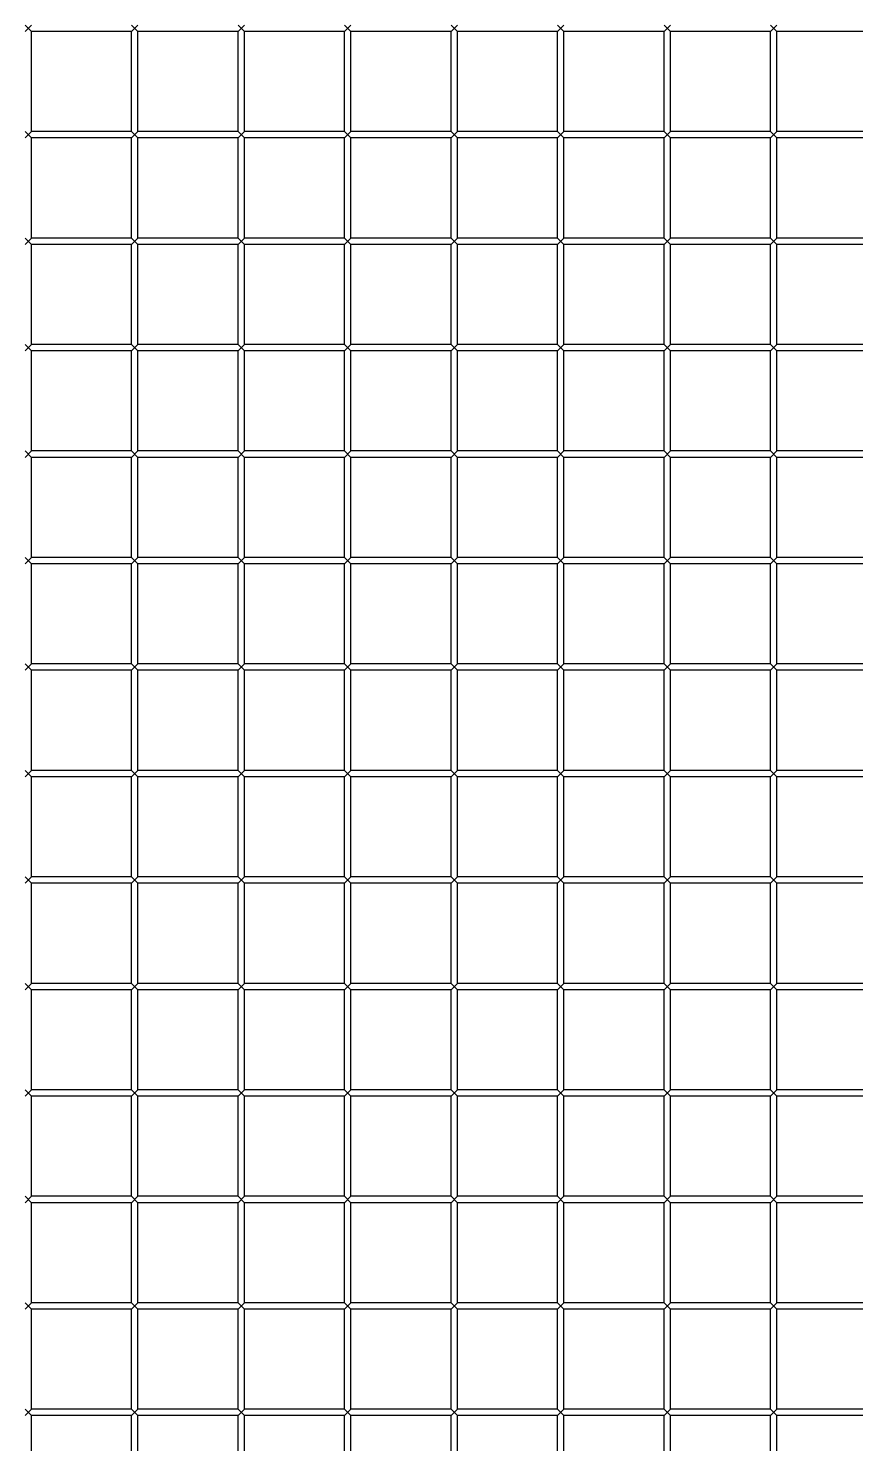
# Model space of a CAD drawing. Header units: millimetres. Extents: x -198529 to 244266, y -64 to 158464.
# Drawn here: x -144853 to -144464, y 95142 to 95807 of the extents above; entities that cross this region are included whole.
import ezdxf

# ---------------------------------------------------------------- set-up
doc = ezdxf.new("R2010")
doc.units = ezdxf.units.MM
doc.layers.add('0-DCC', color=30, linetype='Continuous')

# ---------------------------------------------------------------- blocks, each defined once
blk = doc.blocks.new('DCC2850x2600(左)')
at = {"color": 0, "linetype": 'Continuous'}
for p, q in [((49363.5, -73206.48), (49366.5, -73203.48)), ((49363.5, -73203.48), (49366.5, -73206.48)), ((49366.5, -73253.48), (49366.5, -73206.48)), ((49413.5, -73206.48), (49366.5, -73206.48)), ((49413.5, -73206.48), (49416.5, -73203.48)), ((49413.5, -73203.48), (49416.5, -73206.48)), ((49413.5, -73253.48), (49413.5, -73206.48)), ((49416.5, -73253.48), (49416.5, -73206.48)), ((49463.5, -73206.48), (49416.5, -73206.48)), ((49463.5, -73206.48), (49466.5, -73203.48)), ((49463.5, -73203.48), (49466.5, -73206.48)), ((49463.5, -73253.48), (49463.5, -73206.48)), ((49466.5, -73253.48), (49466.5, -73206.48)), ((49513.5, -73206.48), (49466.5, -73206.48)), ((49513.5, -73206.48), (49516.5, -73203.48)), ((49513.5, -73203.48), (49516.5, -73206.48)), ((49513.5, -73253.48), (49513.5, -73206.48)), ((49516.5, -73253.48), (49516.5, -73206.48)), ((49563.5, -73206.48), (49516.5, -73206.48)), ((49563.5, -73206.48), (49566.5, -73203.48)), ((49563.5, -73203.48), (49566.5, -73206.48)), ((49563.5, -73253.48), (49563.5, -73206.48)), ((49566.5, -73253.48), (49566.5, -73206.48)), ((49613.5, -73206.48), (49566.5, -73206.48)), ((49613.5, -73206.48), (49616.5, -73203.48)), ((49613.5, -73203.48), (49616.5, -73206.48)), ((49613.5, -73253.48), (49613.5, -73206.48)), ((49616.5, -73253.48), (49616.5, -73206.48)), ((49663.5, -73206.48), (49616.5, -73206.48)), ((49663.5, -73206.48), (49666.5, -73203.48)), ((49663.5, -73203.48), (49666.5, -73206.48)), ((49663.5, -73253.48), (49663.5, -73206.48)), ((49666.5, -73253.48), (49666.5, -73206.48)), ((49713.5, -73206.48), (49666.5, -73206.48)), ((49713.5, -73206.48), (49716.5, -73203.48)), ((49713.5, -73203.48), (49716.5, -73206.48)), ((49713.5, -73253.48), (49713.5, -73206.48)), ((49716.5, -73253.48), (49716.5, -73206.48)), ((49763.5, -73206.48), (49716.5, -73206.48)), ((49363.5, -73256.48), (49366.5, -73253.48)), ((49363.5, -73253.48), (49366.5, -73256.48)), ((49413.5, -73253.48), (49366.5, -73253.48)), ((49413.5, -73256.48), (49416.5, -73253.48)), ((49413.5, -73253.48), (49416.5, -73256.48)), ((49463.5, -73253.48), (49416.5, -73253.48)), ((49463.5, -73256.48), (49466.5, -73253.48)), ((49463.5, -73253.48), (49466.5, -73256.48)), ((49513.5, -73253.48), (49466.5, -73253.48)), ((49513.5, -73256.48), (49516.5, -73253.48)), ((49513.5, -73253.48), (49516.5, -73256.48)), ((49563.5, -73253.48), (49516.5, -73253.48)), ((49563.5, -73256.48), (49566.5, -73253.48)), ((49563.5, -73253.48), (49566.5, -73256.48)), ((49613.5, -73253.48), (49566.5, -73253.48)), ((49613.5, -73256.48), (49616.5, -73253.48)), ((49613.5, -73253.48), (49616.5, -73256.48)), ((49663.5, -73253.48), (49616.5, -73253.48)), ((49663.5, -73256.48), (49666.5, -73253.48)), ((49663.5, -73253.48), (49666.5, -73256.48)), ((49713.5, -73253.48), (49666.5, -73253.48)), ((49713.5, -73256.48), (49716.5, -73253.48)), ((49713.5, -73253.48), (49716.5, -73256.48)), ((49763.5, -73253.48), (49716.5, -73253.48)), ((49366.5, -73303.48), (49366.5, -73256.48)), ((49413.5, -73256.48), (49366.5, -73256.48)), ((49413.5, -73303.48), (49413.5, -73256.48)), ((49416.5, -73303.48), (49416.5, -73256.48)), ((49463.5, -73256.48), (49416.5, -73256.48)), ((49463.5, -73303.48), (49463.5, -73256.48)), ((49466.5, -73303.48), (49466.5, -73256.48)), ((49513.5, -73256.48), (49466.5, -73256.48)), ((49513.5, -73303.48), (49513.5, -73256.48)), ((49516.5, -73303.48), (49516.5, -73256.48)), ((49563.5, -73256.48), (49516.5, -73256.48)), ((49563.5, -73303.48), (49563.5, -73256.48)), ((49566.5, -73303.48), (49566.5, -73256.48)), ((49613.5, -73256.48), (49566.5, -73256.48)), ((49613.5, -73303.48), (49613.5, -73256.48)), ((49616.5, -73303.48), (49616.5, -73256.48)), ((49663.5, -73256.48), (49616.5, -73256.48)), ((49663.5, -73303.48), (49663.5, -73256.48)), ((49666.5, -73303.48), (49666.5, -73256.48)), ((49713.5, -73256.48), (49666.5, -73256.48)), ((49713.5, -73303.48), (49713.5, -73256.48)), ((49716.5, -73303.48), (49716.5, -73256.48)), ((49763.5, -73256.48), (49716.5, -73256.48)), ((49363.5, -73306.48), (49366.5, -73303.48)), ((49363.5, -73303.48), (49366.5, -73306.48)), ((49413.5, -73303.48), (49366.5, -73303.48)), ((49366.5, -73353.48), (49366.5, -73306.48)), ((49413.5, -73306.48), (49366.5, -73306.48)), ((49413.5, -73306.48), (49416.5, -73303.48)), ((49413.5, -73303.48), (49416.5, -73306.48)), ((49413.5, -73353.48), (49413.5, -73306.48)), ((49463.5, -73303.48), (49416.5, -73303.48)), ((49416.5, -73353.48), (49416.5, -73306.48)), ((49463.5, -73306.48), (49416.5, -73306.48)), ((49463.5, -73306.48), (49466.5, -73303.48)), ((49463.5, -73303.48), (49466.5, -73306.48)), ((49463.5, -73353.48), (49463.5, -73306.48)), ((49513.5, -73303.48), (49466.5, -73303.48)), ((49466.5, -73353.48), (49466.5, -73306.48)), ((49513.5, -73306.48), (49466.5, -73306.48)), ((49513.5, -73306.48), (49516.5, -73303.48)), ((49513.5, -73303.48), (49516.5, -73306.48)), ((49513.5, -73353.48), (49513.5, -73306.48)), ((49563.5, -73303.48), (49516.5, -73303.48)), ((49516.5, -73353.48), (49516.5, -73306.48)), ((49563.5, -73306.48), (49516.5, -73306.48)), ((49563.5, -73306.48), (49566.5, -73303.48)), ((49563.5, -73303.48), (49566.5, -73306.48)), ((49563.5, -73353.48), (49563.5, -73306.48)), ((49613.5, -73303.48), (49566.5, -73303.48)), ((49566.5, -73353.48), (49566.5, -73306.48)), ((49613.5, -73306.48), (49566.5, -73306.48)), ((49613.5, -73306.48), (49616.5, -73303.48)), ((49613.5, -73303.48), (49616.5, -73306.48)), ((49613.5, -73353.48), (49613.5, -73306.48)), ((49663.5, -73303.48), (49616.5, -73303.48)), ((49616.5, -73353.48), (49616.5, -73306.48)), ((49663.5, -73306.48), (49616.5, -73306.48)), ((49663.5, -73306.48), (49666.5, -73303.48)), ((49663.5, -73303.48), (49666.5, -73306.48)), ((49663.5, -73353.48), (49663.5, -73306.48)), ((49713.5, -73303.48), (49666.5, -73303.48)), ((49666.5, -73353.48), (49666.5, -73306.48)), ((49713.5, -73306.48), (49666.5, -73306.48)), ((49713.5, -73306.48), (49716.5, -73303.48)), ((49713.5, -73303.48), (49716.5, -73306.48)), ((49713.5, -73353.48), (49713.5, -73306.48)), ((49763.5, -73303.48), (49716.5, -73303.48)), ((49716.5, -73353.48), (49716.5, -73306.48)), ((49763.5, -73306.48), (49716.5, -73306.48)), ((49363.5, -73356.48), (49366.5, -73353.48)), ((49363.5, -73353.48), (49366.5, -73356.48)), ((49413.5, -73353.48), (49366.5, -73353.48)), ((49413.5, -73353.48), (49416.5, -73356.48)), ((49413.5, -73356.48), (49416.5, -73353.48)), ((49463.5, -73353.48), (49416.5, -73353.48)), ((49463.5, -73356.48), (49466.5, -73353.48)), ((49463.5, -73353.48), (49466.5, -73356.48)), ((49513.5, -73353.48), (49466.5, -73353.48)), ((49513.5, -73356.48), (49516.5, -73353.48)), ((49513.5, -73353.48), (49516.5, -73356.48)), ((49563.5, -73353.48), (49516.5, -73353.48)), ((49563.5, -73356.48), (49566.5, -73353.48)), ((49563.5, -73353.48), (49566.5, -73356.48)), ((49613.5, -73353.48), (49566.5, -73353.48)), ((49613.5, -73353.48), (49616.5, -73356.48)), ((49613.5, -73356.48), (49616.5, -73353.48)), ((49663.5, -73353.48), (49616.5, -73353.48)), ((49663.5, -73356.48), (49666.5, -73353.48)), ((49663.5, -73353.48), (49666.5, -73356.48)), ((49713.5, -73353.48), (49666.5, -73353.48)), ((49713.5, -73356.48), (49716.5, -73353.48)), ((49713.5, -73353.48), (49716.5, -73356.48)), ((49763.5, -73353.48), (49716.5, -73353.48)), ((49366.5, -73403.48), (49366.5, -73356.48)), ((49413.5, -73356.48), (49366.5, -73356.48)), ((49413.5, -73403.48), (49413.5, -73356.48)), ((49416.5, -73403.48), (49416.5, -73356.48)), ((49463.5, -73356.48), (49416.5, -73356.48)), ((49463.5, -73403.48), (49463.5, -73356.48)), ((49466.5, -73403.48), (49466.5, -73356.48)), ((49513.5, -73356.48), (49466.5, -73356.48)), ((49513.5, -73403.48), (49513.5, -73356.48)), ((49516.5, -73403.48), (49516.5, -73356.48)), ((49563.5, -73356.48), (49516.5, -73356.48)), ((49563.5, -73403.48), (49563.5, -73356.48)), ((49566.5, -73403.48), (49566.5, -73356.48)), ((49613.5, -73356.48), (49566.5, -73356.48)), ((49613.5, -73403.48), (49613.5, -73356.48)), ((49616.5, -73403.48), (49616.5, -73356.48)), ((49663.5, -73356.48), (49616.5, -73356.48)), ((49663.5, -73403.48), (49663.5, -73356.48)), ((49713.5, -73356.48), (49666.5, -73356.48)), ((49666.5, -73403.48), (49666.5, -73356.48)), ((49713.5, -73403.48), (49713.5, -73356.48)), ((49763.5, -73356.48), (49716.5, -73356.48)), ((49716.5, -73403.48), (49716.5, -73356.48)), ((49363.5, -73403.48), (49366.5, -73406.48)), ((49363.5, -73406.48), (49366.5, -73403.48)), ((49413.5, -73403.48), (49366.5, -73403.48)), ((49366.5, -73453.48), (49366.5, -73406.48)), ((49413.5, -73406.48), (49366.5, -73406.48)), ((49413.5, -73403.48), (49416.5, -73406.48)), ((49413.5, -73406.48), (49416.5, -73403.48)), ((49413.5, -73453.48), (49413.5, -73406.48)), ((49463.5, -73403.48), (49416.5, -73403.48)), ((49416.5, -73453.48), (49416.5, -73406.48)), ((49463.5, -73406.48), (49416.5, -73406.48)), ((49463.5, -73403.48), (49466.5, -73406.48)), ((49463.5, -73406.48), (49466.5, -73403.48)), ((49463.5, -73453.48), (49463.5, -73406.48)), ((49513.5, -73403.48), (49466.5, -73403.48)), ((49466.5, -73453.48), (49466.5, -73406.48)), ((49513.5, -73406.48), (49466.5, -73406.48)), ((49513.5, -73406.48), (49516.5, -73403.48)), ((49513.5, -73403.48), (49516.5, -73406.48)), ((49513.5, -73453.48), (49513.5, -73406.48)), ((49563.5, -73403.48), (49516.5, -73403.48)), ((49516.5, -73453.48), (49516.5, -73406.48)), ((49563.5, -73406.48), (49516.5, -73406.48)), ((49563.5, -73403.48), (49566.5, -73406.48)), ((49563.5, -73406.48), (49566.5, -73403.48)), ((49563.5, -73453.48), (49563.5, -73406.48)), ((49613.5, -73403.48), (49566.5, -73403.48)), ((49566.5, -73453.48), (49566.5, -73406.48)), ((49613.5, -73406.48), (49566.5, -73406.48)), ((49613.5, -73403.48), (49616.5, -73406.48)), ((49613.5, -73406.48), (49616.5, -73403.48)), ((49613.5, -73453.48), (49613.5, -73406.48)), ((49663.5, -73403.48), (49616.5, -73403.48)), ((49616.5, -73453.48), (49616.5, -73406.48)), ((49663.5, -73406.48), (49616.5, -73406.48)), ((49663.5, -73403.48), (49666.5, -73406.48)), ((49663.5, -73406.48), (49666.5, -73403.48)), ((49663.5, -73453.48), (49663.5, -73406.48)), ((49713.5, -73403.48), (49666.5, -73403.48)), ((49713.5, -73406.48), (49666.5, -73406.48)), ((49666.5, -73453.48), (49666.5, -73406.48)), ((49713.5, -73406.48), (49716.5, -73403.48)), ((49713.5, -73403.48), (49716.5, -73406.48)), ((49713.5, -73453.48), (49713.5, -73406.48)), ((49763.5, -73403.48), (49716.5, -73403.48)), ((49763.5, -73406.48), (49716.5, -73406.48)), ((49716.5, -73453.48), (49716.5, -73406.48)), ((49363.5, -73453.48), (49366.5, -73456.48)), ((49363.5, -73456.48), (49366.5, -73453.48)), ((49413.5, -73453.48), (49366.5, -73453.48)), ((49413.5, -73453.48), (49416.5, -73456.48)), ((49413.5, -73456.48), (49416.5, -73453.48)), ((49463.5, -73453.48), (49416.5, -73453.48)), ((49463.5, -73453.48), (49466.5, -73456.48)), ((49463.5, -73456.48), (49466.5, -73453.48)), ((49513.5, -73453.48), (49466.5, -73453.48)), ((49513.5, -73453.48), (49516.5, -73456.48)), ((49513.5, -73456.48), (49516.5, -73453.48)), ((49563.5, -73453.48), (49516.5, -73453.48)), ((49563.5, -73453.48), (49566.5, -73456.48)), ((49563.5, -73456.48), (49566.5, -73453.48)), ((49613.5, -73453.48), (49566.5, -73453.48)), ((49613.5, -73453.48), (49616.5, -73456.48)), ((49613.5, -73456.48), (49616.5, -73453.48)), ((49663.5, -73453.48), (49616.5, -73453.48)), ((49663.5, -73453.48), (49666.5, -73456.48)), ((49663.5, -73456.48), (49666.5, -73453.48)), ((49713.5, -73453.48), (49666.5, -73453.48)), ((49713.5, -73453.48), (49716.5, -73456.48)), ((49713.5, -73456.48), (49716.5, -73453.48)), ((49763.5, -73453.48), (49716.5, -73453.48)), ((49366.5, -73503.48), (49366.5, -73456.48)), ((49413.5, -73456.48), (49366.5, -73456.48)), ((49413.5, -73503.48), (49413.5, -73456.48)), ((49416.5, -73503.48), (49416.5, -73456.48)), ((49463.5, -73456.48), (49416.5, -73456.48)), ((49463.5, -73503.48), (49463.5, -73456.48)), ((49466.5, -73503.48), (49466.5, -73456.48)), ((49513.5, -73456.48), (49466.5, -73456.48)), ((49513.5, -73503.48), (49513.5, -73456.48)), ((49563.5, -73456.48), (49516.5, -73456.48)), ((49516.5, -73503.48), (49516.5, -73456.48)), ((49563.5, -73503.48), (49563.5, -73456.48)), ((49613.5, -73456.48), (49566.5, -73456.48)), ((49566.5, -73503.48), (49566.5, -73456.48)), ((49613.5, -73503.48), (49613.5, -73456.48)), ((49663.5, -73456.48), (49616.5, -73456.48)), ((49616.5, -73503.48), (49616.5, -73456.48)), ((49663.5, -73503.48), (49663.5, -73456.48)), ((49713.5, -73456.48), (49666.5, -73456.48)), ((49666.5, -73503.48), (49666.5, -73456.48)), ((49713.5, -73503.48), (49713.5, -73456.48)), ((49763.5, -73456.48), (49716.5, -73456.48)), ((49716.5, -73503.48), (49716.5, -73456.48)), ((49363.5, -73503.48), (49366.5, -73506.48)), ((49363.5, -73506.48), (49366.5, -73503.48)), ((49413.5, -73503.48), (49366.5, -73503.48)), ((49366.5, -73553.48), (49366.5, -73506.48)), ((49413.5, -73506.48), (49366.5, -73506.48)), ((49413.5, -73503.48), (49416.5, -73506.48)), ((49413.5, -73506.48), (49416.5, -73503.48)), ((49413.5, -73553.48), (49413.5, -73506.48)), ((49463.5, -73503.48), (49416.5, -73503.48)), ((49416.5, -73553.48), (49416.5, -73506.48)), ((49463.5, -73506.48), (49416.5, -73506.48)), ((49463.5, -73503.48), (49466.5, -73506.48)), ((49463.5, -73506.48), (49466.5, -73503.48)), ((49463.5, -73553.48), (49463.5, -73506.48)), ((49513.5, -73503.48), (49466.5, -73503.48)), ((49466.5, -73553.48), (49466.5, -73506.48)), ((49513.5, -73506.48), (49466.5, -73506.48)), ((49513.5, -73503.48), (49516.5, -73506.48)), ((49513.5, -73506.48), (49516.5, -73503.48)), ((49513.5, -73553.48), (49513.5, -73506.48)), ((49563.5, -73503.48), (49516.5, -73503.48)), ((49563.5, -73506.48), (49516.5, -73506.48)), ((49516.5, -73553.48), (49516.5, -73506.48)), ((49563.5, -73503.48), (49566.5, -73506.48)), ((49563.5, -73506.48), (49566.5, -73503.48)), ((49563.5, -73553.48), (49563.5, -73506.48)), ((49613.5, -73503.48), (49566.5, -73503.48)), ((49613.5, -73506.48), (49566.5, -73506.48)), ((49566.5, -73553.48), (49566.5, -73506.48)), ((49613.5, -73503.48), (49616.5, -73506.48)), ((49613.5, -73506.48), (49616.5, -73503.48)), ((49613.5, -73553.48), (49613.5, -73506.48)), ((49663.5, -73503.48), (49616.5, -73503.48)), ((49663.5, -73506.48), (49616.5, -73506.48)), ((49616.5, -73553.48), (49616.5, -73506.48)), ((49663.5, -73503.48), (49666.5, -73506.48)), ((49663.5, -73506.48), (49666.5, -73503.48)), ((49663.5, -73553.48), (49663.5, -73506.48)), ((49713.5, -73503.48), (49666.5, -73503.48)), ((49713.5, -73506.48), (49666.5, -73506.48)), ((49666.5, -73553.48), (49666.5, -73506.48)), ((49713.5, -73503.48), (49716.5, -73506.48)), ((49713.5, -73506.48), (49716.5, -73503.48)), ((49713.5, -73553.48), (49713.5, -73506.48)), ((49763.5, -73503.48), (49716.5, -73503.48)), ((49763.5, -73506.48), (49716.5, -73506.48)), ((49716.5, -73553.48), (49716.5, -73506.48)), ((49363.5, -73553.48), (49366.5, -73556.48)), ((49363.5, -73556.48), (49366.5, -73553.48)), ((49413.5, -73553.48), (49366.5, -73553.48)), ((49413.5, -73553.48), (49416.5, -73556.48)), ((49413.5, -73556.48), (49416.5, -73553.48)), ((49463.5, -73553.48), (49416.5, -73553.48)), ((49463.5, -73553.48), (49466.5, -73556.48)), ((49463.5, -73556.48), (49466.5, -73553.48)), ((49513.5, -73553.48), (49466.5, -73553.48)), ((49513.5, -73553.48), (49516.5, -73556.48)), ((49513.5, -73556.48), (49516.5, -73553.48)), ((49563.5, -73553.48), (49516.5, -73553.48)), ((49563.5, -73553.48), (49566.5, -73556.48)), ((49563.5, -73556.48), (49566.5, -73553.48)), ((49613.5, -73553.48), (49566.5, -73553.48)), ((49613.5, -73553.48), (49616.5, -73556.48)), ((49613.5, -73556.48), (49616.5, -73553.48)), ((49663.5, -73553.48), (49616.5, -73553.48)), ((49663.5, -73553.48), (49666.5, -73556.48)), ((49663.5, -73556.48), (49666.5, -73553.48)), ((49713.5, -73553.48), (49666.5, -73553.48)), ((49713.5, -73553.48), (49716.5, -73556.48)), ((49713.5, -73556.48), (49716.5, -73553.48)), ((49763.5, -73553.48), (49716.5, -73553.48)), ((49366.5, -73603.48), (49366.5, -73556.48)), ((49413.5, -73556.48), (49366.5, -73556.48)), ((49413.5, -73603.48), (49413.5, -73556.48)), ((49416.5, -73603.48), (49416.5, -73556.48)), ((49463.5, -73556.48), (49416.5, -73556.48)), ((49463.5, -73603.48), (49463.5, -73556.48)), ((49466.5, -73603.48), (49466.5, -73556.48)), ((49513.5, -73556.48), (49466.5, -73556.48)), ((49513.5, -73603.48), (49513.5, -73556.48)), ((49563.5, -73556.48), (49516.5, -73556.48)), ((49516.5, -73603.48), (49516.5, -73556.48)), ((49563.5, -73603.48), (49563.5, -73556.48)), ((49613.5, -73556.48), (49566.5, -73556.48)), ((49566.5, -73603.48), (49566.5, -73556.48)), ((49613.5, -73603.48), (49613.5, -73556.48)), ((49663.5, -73556.48), (49616.5, -73556.48)), ((49616.5, -73603.48), (49616.5, -73556.48)), ((49663.5, -73603.48), (49663.5, -73556.48)), ((49713.5, -73556.48), (49666.5, -73556.48)), ((49666.5, -73603.48), (49666.5, -73556.48)), ((49713.5, -73603.48), (49713.5, -73556.48)), ((49763.5, -73556.48), (49716.5, -73556.48)), ((49716.5, -73603.48), (49716.5, -73556.48)), ((49363.5, -73603.48), (49366.5, -73606.48)), ((49363.5, -73606.48), (49366.5, -73603.48)), ((49413.5, -73603.48), (49366.5, -73603.48)), ((49413.5, -73606.48), (49366.5, -73606.48)), ((49366.5, -73653.48), (49366.5, -73606.48)), ((49413.5, -73603.48), (49416.5, -73606.48)), ((49413.5, -73606.48), (49416.5, -73603.48)), ((49413.5, -73653.48), (49413.5, -73606.48)), ((49463.5, -73603.48), (49416.5, -73603.48)), ((49463.5, -73606.48), (49416.5, -73606.48)), ((49416.5, -73653.48), (49416.5, -73606.48)), ((49463.5, -73603.48), (49466.5, -73606.48)), ((49463.5, -73606.48), (49466.5, -73603.48)), ((49463.5, -73653.48), (49463.5, -73606.48)), ((49513.5, -73603.48), (49466.5, -73603.48)), ((49513.5, -73606.48), (49466.5, -73606.48)), ((49466.5, -73653.48), (49466.5, -73606.48)), ((49513.5, -73603.48), (49516.5, -73606.48)), ((49513.5, -73606.48), (49516.5, -73603.48)), ((49513.5, -73653.48), (49513.5, -73606.48)), ((49563.5, -73603.48), (49516.5, -73603.48)), ((49563.5, -73606.48), (49516.5, -73606.48)), ((49516.5, -73653.48), (49516.5, -73606.48)), ((49563.5, -73603.48), (49566.5, -73606.48)), ((49563.5, -73606.48), (49566.5, -73603.48)), ((49563.5, -73653.48), (49563.5, -73606.48)), ((49613.5, -73603.48), (49566.5, -73603.48)), ((49613.5, -73606.48), (49566.5, -73606.48)), ((49566.5, -73653.48), (49566.5, -73606.48)), ((49613.5, -73603.48), (49616.5, -73606.48)), ((49613.5, -73606.48), (49616.5, -73603.48)), ((49613.5, -73653.48), (49613.5, -73606.48)), ((49663.5, -73603.48), (49616.5, -73603.48)), ((49663.5, -73606.48), (49616.5, -73606.48)), ((49616.5, -73653.48), (49616.5, -73606.48)), ((49663.5, -73603.48), (49666.5, -73606.48)), ((49663.5, -73606.48), (49666.5, -73603.48)), ((49663.5, -73653.48), (49663.5, -73606.48)), ((49713.5, -73603.48), (49666.5, -73603.48)), ((49713.5, -73606.48), (49666.5, -73606.48)), ((49666.5, -73653.48), (49666.5, -73606.48)), ((49713.5, -73603.48), (49716.5, -73606.48)), ((49713.5, -73606.48), (49716.5, -73603.48)), ((49713.5, -73653.48), (49713.5, -73606.48)), ((49763.5, -73603.48), (49716.5, -73603.48)), ((49763.5, -73606.48), (49716.5, -73606.48)), ((49716.5, -73653.48), (49716.5, -73606.48)), ((49363.5, -73653.48), (49366.5, -73656.48)), ((49363.5, -73656.48), (49366.5, -73653.48)), ((49413.5, -73653.48), (49366.5, -73653.48)), ((49413.5, -73653.48), (49416.5, -73656.48)), ((49413.5, -73656.48), (49416.5, -73653.48)), ((49463.5, -73653.48), (49416.5, -73653.48)), ((49463.5, -73653.48), (49466.5, -73656.48)), ((49463.5, -73656.48), (49466.5, -73653.48)), ((49513.5, -73653.48), (49466.5, -73653.48)), ((49513.5, -73653.48), (49516.5, -73656.48)), ((49513.5, -73656.48), (49516.5, -73653.48)), ((49563.5, -73653.48), (49516.5, -73653.48)), ((49563.5, -73653.48), (49566.5, -73656.48)), ((49563.5, -73656.48), (49566.5, -73653.48)), ((49613.5, -73653.48), (49566.5, -73653.48)), ((49613.5, -73653.48), (49616.5, -73656.48)), ((49613.5, -73656.48), (49616.5, -73653.48)), ((49663.5, -73653.48), (49616.5, -73653.48)), ((49663.5, -73653.48), (49666.5, -73656.48)), ((49663.5, -73656.48), (49666.5, -73653.48)), ((49713.5, -73653.48), (49666.5, -73653.48)), ((49713.5, -73653.48), (49716.5, -73656.48)), ((49713.5, -73656.48), (49716.5, -73653.48)), ((49763.5, -73653.48), (49716.5, -73653.48)), ((49413.5, -73656.48), (49366.5, -73656.48)), ((49366.5, -73703.48), (49366.5, -73656.48)), ((49413.5, -73703.48), (49413.5, -73656.48)), ((49463.5, -73656.48), (49416.5, -73656.48)), ((49416.5, -73703.48), (49416.5, -73656.48)), ((49463.5, -73703.48), (49463.5, -73656.48)), ((49513.5, -73656.48), (49466.5, -73656.48)), ((49466.5, -73703.48), (49466.5, -73656.48)), ((49513.5, -73703.48), (49513.5, -73656.48)), ((49563.5, -73656.48), (49516.5, -73656.48)), ((49516.5, -73703.48), (49516.5, -73656.48)), ((49563.5, -73703.48), (49563.5, -73656.48)), ((49613.5, -73656.48), (49566.5, -73656.48)), ((49566.5, -73703.48), (49566.5, -73656.48)), ((49613.5, -73703.48), (49613.5, -73656.48)), ((49663.5, -73656.48), (49616.5, -73656.48)), ((49616.5, -73703.48), (49616.5, -73656.48)), ((49663.5, -73703.48), (49663.5, -73656.48)), ((49713.5, -73656.48), (49666.5, -73656.48)), ((49666.5, -73703.48), (49666.5, -73656.48)), ((49713.5, -73703.48), (49713.5, -73656.48)), ((49763.5, -73656.48), (49716.5, -73656.48)), ((49716.5, -73703.48), (49716.5, -73656.48)), ((49363.5, -73703.48), (49366.5, -73706.48)), ((49363.5, -73706.48), (49366.5, -73703.48)), ((49413.5, -73703.48), (49366.5, -73703.48)), ((49413.5, -73706.48), (49366.5, -73706.48)), ((49366.5, -73753.48), (49366.5, -73706.48)), ((49413.5, -73703.48), (49416.5, -73706.48)), ((49413.5, -73706.48), (49416.5, -73703.48)), ((49413.5, -73753.48), (49413.5, -73706.48)), ((49463.5, -73703.48), (49416.5, -73703.48)), ((49463.5, -73706.48), (49416.5, -73706.48)), ((49416.5, -73753.48), (49416.5, -73706.48)), ((49463.5, -73703.48), (49466.5, -73706.48)), ((49463.5, -73706.48), (49466.5, -73703.48)), ((49463.5, -73753.48), (49463.5, -73706.48)), ((49513.5, -73703.48), (49466.5, -73703.48)), ((49513.5, -73706.48), (49466.5, -73706.48)), ((49466.5, -73753.48), (49466.5, -73706.48)), ((49513.5, -73703.48), (49516.5, -73706.48)), ((49513.5, -73706.48), (49516.5, -73703.48)), ((49513.5, -73753.48), (49513.5, -73706.48)), ((49563.5, -73703.48), (49516.5, -73703.48)), ((49563.5, -73706.48), (49516.5, -73706.48)), ((49516.5, -73753.48), (49516.5, -73706.48)), ((49563.5, -73703.48), (49566.5, -73706.48)), ((49563.5, -73706.48), (49566.5, -73703.48)), ((49563.5, -73753.48), (49563.5, -73706.48)), ((49613.5, -73703.48), (49566.5, -73703.48)), ((49613.5, -73706.48), (49566.5, -73706.48)), ((49566.5, -73753.48), (49566.5, -73706.48)), ((49613.5, -73703.48), (49616.5, -73706.48)), ((49613.5, -73706.48), (49616.5, -73703.48)), ((49613.5, -73753.48), (49613.5, -73706.48)), ((49663.5, -73703.48), (49616.5, -73703.48)), ((49663.5, -73706.48), (49616.5, -73706.48)), ((49616.5, -73753.48), (49616.5, -73706.48)), ((49663.5, -73703.48), (49666.5, -73706.48)), ((49663.5, -73706.48), (49666.5, -73703.48)), ((49663.5, -73753.48), (49663.5, -73706.48)), ((49713.5, -73703.48), (49666.5, -73703.48)), ((49713.5, -73706.48), (49666.5, -73706.48)), ((49666.5, -73753.48), (49666.5, -73706.48)), ((49713.5, -73703.48), (49716.5, -73706.48)), ((49713.5, -73706.48), (49716.5, -73703.48)), ((49713.5, -73753.48), (49713.5, -73706.48)), ((49763.5, -73703.48), (49716.5, -73703.48)), ((49763.5, -73706.48), (49716.5, -73706.48)), ((49716.5, -73753.48), (49716.5, -73706.48)), ((49363.5, -73753.48), (49366.5, -73756.48)), ((49363.5, -73756.48), (49366.5, -73753.48)), ((49413.5, -73753.48), (49366.5, -73753.48)), ((49413.5, -73753.48), (49416.5, -73756.48)), ((49413.5, -73756.48), (49416.5, -73753.48)), ((49463.5, -73753.48), (49416.5, -73753.48)), ((49463.5, -73753.48), (49466.5, -73756.48)), ((49463.5, -73756.48), (49466.5, -73753.48)), ((49513.5, -73753.48), (49466.5, -73753.48)), ((49513.5, -73753.48), (49516.5, -73756.48)), ((49513.5, -73756.48), (49516.5, -73753.48)), ((49563.5, -73753.48), (49516.5, -73753.48)), ((49563.5, -73753.48), (49566.5, -73756.48)), ((49563.5, -73756.48), (49566.5, -73753.48)), ((49613.5, -73753.48), (49566.5, -73753.48)), ((49613.5, -73753.48), (49616.5, -73756.48)), ((49613.5, -73756.48), (49616.5, -73753.48)), ((49663.5, -73753.48), (49616.5, -73753.48)), ((49663.5, -73753.48), (49666.5, -73756.48)), ((49663.5, -73756.48), (49666.5, -73753.48)), ((49713.5, -73753.48), (49666.5, -73753.48)), ((49713.5, -73753.48), (49716.5, -73756.48)), ((49713.5, -73756.48), (49716.5, -73753.48)), ((49763.5, -73753.48), (49716.5, -73753.48)), ((49413.5, -73756.48), (49366.5, -73756.48)), ((49366.5, -73803.48), (49366.5, -73756.48)), ((49413.5, -73803.48), (49413.5, -73756.48)), ((49463.5, -73756.48), (49416.5, -73756.48)), ((49416.5, -73803.48), (49416.5, -73756.48)), ((49463.5, -73803.48), (49463.5, -73756.48)), ((49513.5, -73756.48), (49466.5, -73756.48)), ((49466.5, -73803.48), (49466.5, -73756.48)), ((49513.5, -73803.48), (49513.5, -73756.48)), ((49563.5, -73756.48), (49516.5, -73756.48)), ((49516.5, -73803.48), (49516.5, -73756.48)), ((49563.5, -73803.48), (49563.5, -73756.48)), ((49613.5, -73756.48), (49566.5, -73756.48)), ((49566.5, -73803.48), (49566.5, -73756.48)), ((49613.5, -73803.48), (49613.5, -73756.48)), ((49663.5, -73756.48), (49616.5, -73756.48)), ((49616.5, -73803.48), (49616.5, -73756.48)), ((49663.5, -73803.48), (49663.5, -73756.48)), ((49713.5, -73756.48), (49666.5, -73756.48)), ((49666.5, -73803.48), (49666.5, -73756.48)), ((49713.5, -73803.48), (49713.5, -73756.48)), ((49763.5, -73756.48), (49716.5, -73756.48)), ((49716.5, -73803.48), (49716.5, -73756.48)), ((49363.5, -73803.48), (49366.5, -73806.48)), ((49363.5, -73806.48), (49366.5, -73803.48)), ((49413.5, -73803.48), (49366.5, -73803.48)), ((49413.5, -73806.48), (49366.5, -73806.48)), ((49366.5, -73853.48), (49366.5, -73806.48)), ((49413.5, -73803.48), (49416.5, -73806.48)), ((49413.5, -73806.48), (49416.5, -73803.48)), ((49413.5, -73853.48), (49413.5, -73806.48)), ((49463.5, -73803.48), (49416.5, -73803.48)), ((49463.5, -73806.48), (49416.5, -73806.48)), ((49416.5, -73853.48), (49416.5, -73806.48)), ((49463.5, -73803.48), (49466.5, -73806.48)), ((49463.5, -73806.48), (49466.5, -73803.48)), ((49463.5, -73853.48), (49463.5, -73806.48)), ((49513.5, -73803.48), (49466.5, -73803.48)), ((49513.5, -73806.48), (49466.5, -73806.48)), ((49466.5, -73853.48), (49466.5, -73806.48)), ((49513.5, -73803.48), (49516.5, -73806.48)), ((49513.5, -73806.48), (49516.5, -73803.48)), ((49513.5, -73853.48), (49513.5, -73806.48)), ((49563.5, -73803.48), (49516.5, -73803.48)), ((49563.5, -73806.48), (49516.5, -73806.48)), ((49516.5, -73853.48), (49516.5, -73806.48)), ((49563.5, -73803.48), (49566.5, -73806.48)), ((49563.5, -73806.48), (49566.5, -73803.48)), ((49563.5, -73853.48), (49563.5, -73806.48)), ((49613.5, -73803.48), (49566.5, -73803.48)), ((49613.5, -73806.48), (49566.5, -73806.48)), ((49566.5, -73853.48), (49566.5, -73806.48)), ((49613.5, -73803.48), (49616.5, -73806.48)), ((49613.5, -73806.48), (49616.5, -73803.48)), ((49613.5, -73853.48), (49613.5, -73806.48)), ((49663.5, -73803.48), (49616.5, -73803.48)), ((49663.5, -73806.48), (49616.5, -73806.48)), ((49616.5, -73853.48), (49616.5, -73806.48)), ((49663.5, -73803.48), (49666.5, -73806.48)), ((49663.5, -73806.48), (49666.5, -73803.48)), ((49663.5, -73853.48), (49663.5, -73806.48)), ((49713.5, -73803.48), (49666.5, -73803.48)), ((49713.5, -73806.48), (49666.5, -73806.48)), ((49666.5, -73853.48), (49666.5, -73806.48)), ((49713.5, -73803.48), (49716.5, -73806.48)), ((49713.5, -73806.48), (49716.5, -73803.48)), ((49713.5, -73853.48), (49713.5, -73806.48)), ((49763.5, -73803.48), (49716.5, -73803.48)), ((49763.5, -73806.48), (49716.5, -73806.48)), ((49716.5, -73853.48), (49716.5, -73806.48)), ((49363.5, -73853.48), (49366.5, -73856.48)), ((49363.5, -73856.48), (49366.5, -73853.48)), ((49413.5, -73853.48), (49366.5, -73853.48)), ((49413.5, -73853.48), (49416.5, -73856.48)), ((49413.5, -73856.48), (49416.5, -73853.48)), ((49463.5, -73853.48), (49416.5, -73853.48)), ((49463.5, -73853.48), (49466.5, -73856.48)), ((49463.5, -73856.48), (49466.5, -73853.48)), ((49513.5, -73853.48), (49466.5, -73853.48)), ((49513.5, -73853.48), (49516.5, -73856.48)), ((49513.5, -73856.48), (49516.5, -73853.48)), ((49563.5, -73853.48), (49516.5, -73853.48)), ((49563.5, -73853.48), (49566.5, -73856.48)), ((49563.5, -73856.48), (49566.5, -73853.48)), ((49613.5, -73853.48), (49566.5, -73853.48)), ((49613.5, -73853.48), (49616.5, -73856.48)), ((49613.5, -73856.48), (49616.5, -73853.48)), ((49663.5, -73853.48), (49616.5, -73853.48)), ((49663.5, -73853.48), (49666.5, -73856.48)), ((49663.5, -73856.48), (49666.5, -73853.48)), ((49713.5, -73853.48), (49666.5, -73853.48)), ((49713.5, -73853.48), (49716.5, -73856.48)), ((49713.5, -73856.48), (49716.5, -73853.48)), ((49763.5, -73853.48), (49716.5, -73853.48)), ((49413.5, -73856.48), (49366.5, -73856.48)), ((49366.5, -73903.48), (49366.5, -73856.48)), ((49413.5, -73903.48), (49413.5, -73856.48)), ((49463.5, -73856.48), (49416.5, -73856.48)), ((49416.5, -73903.48), (49416.5, -73856.48)), ((49463.5, -73903.48), (49463.5, -73856.48)), ((49513.5, -73856.48), (49466.5, -73856.48)), ((49466.5, -73903.48), (49466.5, -73856.48)), ((49513.5, -73903.48), (49513.5, -73856.48)), ((49563.5, -73856.48), (49516.5, -73856.48)), ((49516.5, -73903.48), (49516.5, -73856.48)), ((49563.5, -73903.48), (49563.5, -73856.48)), ((49613.5, -73856.48), (49566.5, -73856.48)), ((49566.5, -73903.48), (49566.5, -73856.48)), ((49613.5, -73903.48), (49613.5, -73856.48)), ((49663.5, -73856.48), (49616.5, -73856.48)), ((49616.5, -73903.48), (49616.5, -73856.48)), ((49663.5, -73903.48), (49663.5, -73856.48)), ((49713.5, -73856.48), (49666.5, -73856.48)), ((49666.5, -73903.48), (49666.5, -73856.48)), ((49713.5, -73903.48), (49713.5, -73856.48)), ((49763.5, -73856.48), (49716.5, -73856.48)), ((49716.5, -73903.48), (49716.5, -73856.48))]:
    blk.add_line(p, q, dxfattribs=at)

msp = doc.modelspace()

# ---------------------------------------------------------------- block references
at = {"layer": '0-DCC'}
msp.add_blockref('DCC2850x2600(左)', (-194217.97, 169011.49), dxfattribs=at)

doc.saveas('drawing.dxf')
